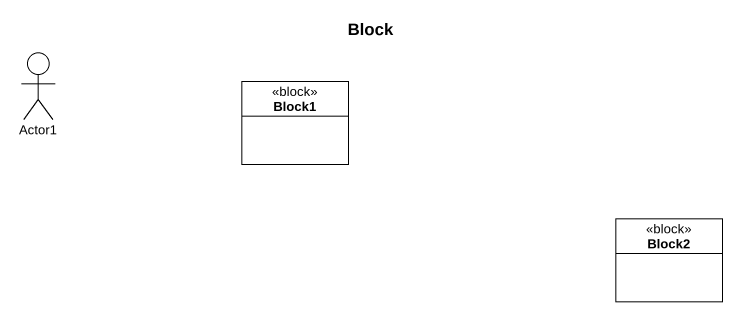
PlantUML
@startuml
title Block
allowmixing
hide circle
hide empty members
actor Actor1
class Block1 <<block>>
class Block2 <<block>>
@enduml
